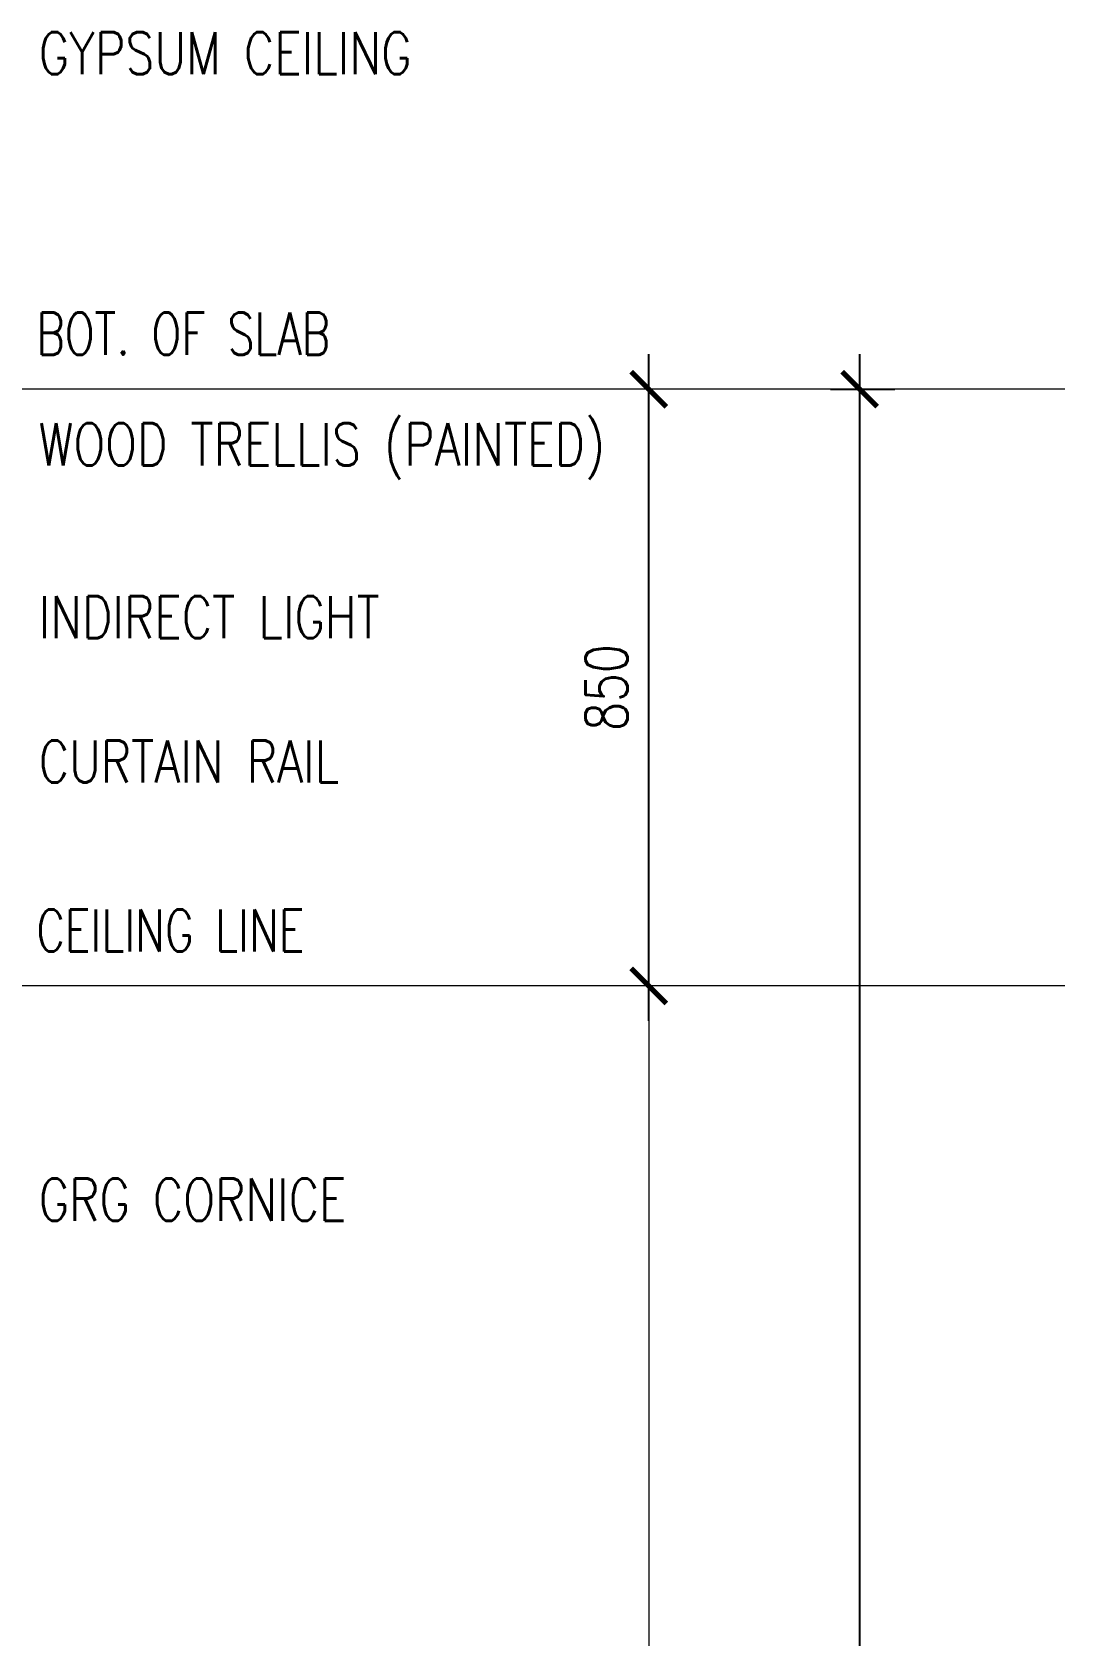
# Model space of a CAD drawing. Header units: inches. Extents: x -20583 to 399182, y -24453 to 525552.
# Drawn here: x 50182 to 51652, y 21237 to 23520 of the extents above; entities that cross this region are included whole.
import ezdxf

# ---------------------------------------------------------------- set-up
doc = ezdxf.new("R2010")
doc.units = ezdxf.units.IN
doc.header["$LTSCALE"] = 1000
doc.header["$MEASUREMENT"] = 0
doc.header["$PDMODE"] = 35
for name, pattern in [('DASHED', [0.75, 0.5, -0.25]), ('HIDDEN', [0.375, 0.25, -0.125]), ('HIDDEN2', [0.1875, 0.125, -0.0625])]:
    doc.linetypes.add(name, pattern=pattern)
doc.layers.add('A-DIM', color=9, linetype='Continuous')
doc.layers.add('A-Hidden', color=8, linetype='HIDDEN')
doc.layers.add('ID-NOTES', color=3, linetype='Continuous', lineweight=0)
doc.layers.add('Sanitaire', color=253, linetype='Continuous', lineweight=0)
doc.styles.add('grid_250', font='romans.shx', dxfattribs={"width": 0.75, "height": 0.75})
doc.styles.add('ID-ROMANS', font='romans.shx', dxfattribs={"width": 0.8})
doc.styles.add('ZZ-Dim All', font='romans.shx', dxfattribs={"width": 0.8})
doc.dimstyles.new('DIM-100', dxfattribs={"dimscale": 50, "dimtxt": 1.25, "dimasz": 1, "dimexe": 1, "dimexo": 1, "dimgap": 0.6, "dimtad": 1, "dimdec": 0, "dimrnd": 5, "dimdsep": 46, "dimtxsty": 'ZZ-Dim All', "dimblk1": 'ARCHTICK', "dimblk2": 'ARCHTICK', "dimsah": 1, "dimcen": 1, "dimdle": 1, "dimclrd": 256, "dimclre": 8, "dimclrt": 256, "dimazin": 2, "dimtfac": 1, "dimtdec": 0, "dimtix": 1, "dimtmove": 2, "dimatfit": 2, "dimfxl": 0.1, "dimtolj": 1, "dimtzin": 0, "dimlwd": -1, "dimlwe": -1, "dimarcsym": 0})

# ---------------------------------------------------------------- blocks, each defined once
blk = doc.blocks.new('_ARCHTICK')
at = {"color": 0, "linetype": 'ByBlock', "const_width": 0.15}
blk.add_lwpolyline([(-0.5, -0.5), (0.5, 0.5)], dxfattribs=at)
blk = doc.blocks.new('*D291')
at = {"layer": 'Defpoints', "color": 0, "transparency": 16777216}
for p in [(51099.5, 22162.6, 0), (51059.8, 18862.1), (51099.5, 18862.1, 0)]:
    blk.add_point(p, dxfattribs=at)
at = {"layer": 'Sanitaire', "transparency": 16777216}
blk.add_line((51059.8, 22212.6), (51059.8, 18812.1), dxfattribs=at)
at = {"layer": 'Sanitaire', "color": 8, "linetype": 'HIDDEN2', "transparency": 16777216}
for p, q in [((51049.5, 22162.6), (51009.8, 22162.6)), ((51049.5, 18862.1), (51009.8, 18862.1))]:
    blk.add_line(p, q, dxfattribs=at)
at = {"layer": 'Sanitaire', "transparency": 16777216, "xscale": 50, "yscale": 50, "zscale": 50}
for p, rotation in [((51059.8, 22162.6), 90), ((51059.8, 18862.1), 270)]:
    blk.add_blockref('_ARCHTICK', p, dxfattribs=dict(at, rotation=rotation))
at = {"layer": 'Sanitaire', "color": 3, "transparency": 16777216, "insert": (50999.8, 20512.3), "char_height": 60, "attachment_point": 5, "rotation": 90, "style": 'ZZ-Dim All'}
blk.add_mtext('\\A1;3300', dxfattribs=at)
blk = doc.blocks.new('*D292')
at = {"layer": 'A-DIM', "transparency": 16777216}
blk.add_line((51360.1, 23062.1), (51360.1, 18812.1), dxfattribs=at)
at = {"layer": 'A-DIM', "color": 8, "linetype": 'HIDDEN2', "transparency": 16777216}
for p, q in [((51318.8, 23012.1), (51410.1, 23012.1)), ((51372.3, 18862.1), (51410.1, 18862.1))]:
    blk.add_line(p, q, dxfattribs=at)
at = {"layer": 'Defpoints', "color": 0, "transparency": 16777216}
for p in [(51268.8, 23012.1, 0), (51322.3, 18862.1, 0), (51360.1, 18862.1)]:
    blk.add_point(p, dxfattribs=at)
at = {"layer": 'A-DIM', "transparency": 16777216, "xscale": 50, "yscale": 50, "zscale": 50}
for p, rotation in [((51360.1, 23012.1), 90), ((51360.1, 18862.1), 270)]:
    blk.add_blockref('_ARCHTICK', p, dxfattribs=dict(at, rotation=rotation))
at = {"layer": 'A-DIM', "color": 3, "transparency": 16777216, "insert": (51300.1, 20937.1), "char_height": 60, "attachment_point": 5, "rotation": 90, "style": 'ZZ-Dim All'}
blk.add_mtext('\\A1;4150', dxfattribs=at)
blk = doc.blocks.new('*D293')
at = {"layer": 'A-DIM', "transparency": 16777216}
blk.add_line((51059.8, 22112.6), (51059.8, 23062.1), dxfattribs=at)
at = {"layer": 'Defpoints', "color": 0, "transparency": 16777216}
for p in [(51059.8, 23012.1, 0), (51059.8, 23012.1), (51059.8, 22162.6, 0)]:
    blk.add_point(p, dxfattribs=at)
at = {"layer": 'A-DIM', "transparency": 16777216, "xscale": 50, "yscale": 50, "zscale": 50}
for p, rotation in [((51059.8, 23012.1), 90), ((51059.8, 22162.6), 270)]:
    blk.add_blockref('_ARCHTICK', p, dxfattribs=dict(at, rotation=rotation))
at = {"layer": 'A-DIM', "color": 3, "transparency": 16777216, "insert": (50999.8, 22587.3), "char_height": 60, "attachment_point": 5, "rotation": 90, "style": 'ZZ-Dim All'}
blk.add_mtext('\\A1;850', dxfattribs=at)

msp = doc.modelspace()

# ---------------------------------------------------------------- linework, layer by layer
at = {"layer": 'A-Hidden', "linetype": 'DASHED', "lineweight": 0, "ltscale": 10}
for p, q in [((51652.3, 23012.1, 0), (38372.2, 23012.1, 0)), ((51652.3, 22162.6, 0), (38372.2, 22162.6, 0))]:
    msp.add_line(p, q, dxfattribs=at)

# ---------------------------------------------------------------- texts
at = {"layer": 'ID-NOTES', "style": 'grid_250', "width": 0.75}
for s, p in [('BOT. OF SLAB ', (50188, 23061, -536.9)), ('CEILING LINE', (50188, 22211.5, -536.9))]:
    msp.add_text(s, height=60, rotation=360, dxfattribs=at).set_placement(p)
at = {"layer": 'ID-NOTES', "char_height": 60, "width": 771.843, "attachment_point": 1, "style": 'ID-ROMANS'}
for s, insert in [('GYPSUM CEILING', (50191.4, 23520.5, 0)), ('WOOD TRELLIS (PAINTED)', (50191.4, 22963.6, 0)), ('INDIRECT LIGHT', (50191.4, 22717.6, 0)), ('CURTAIN RAIL', (50191.4, 22511.9, 0)), ('GRG CORNICE', (50191.4, 21888.2, 0))]:
    msp.add_mtext(s, dxfattribs=dict(at, insert=insert))

# ---------------------------------------------------------------- dimensions: what is measured, and where the dimension line sits
at = {"layer": 'A-DIM'}
for base, p1, p2, picture, middle in [((51059.7727, 23012.0775, 0), (51059.7727, 22162.5778, 0), (51059.7727, 23012.0775, 0), '*D293', (50999.7727, 22587.3276, 0)), ((51360.1, 18862.1, 0), (51268.8, 23012.1, 0), (51322.3, 18862.1, 0), '*D292', (51300.1, 20937.1, 0))]:
    dim = msp.add_linear_dim(base=base, p1=p1, p2=p2, angle=90, dimstyle='DIM-100', override={"dimtxt": 1.2, "dimclrt": 3}, dxfattribs=at)
    dim.commit()
    dim.dimension.update_dxf_attribs({"geometry": picture, "text_midpoint": middle})
at = {"layer": 'Sanitaire'}
dim = msp.add_linear_dim(base=(51059.7727, 18862.0775, 0), p1=(51099.4762, 22162.5778, 0), p2=(51099.4762, 18862.0775, 0), angle=90, dimstyle='DIM-100', override={"dimtxt": 1.2, "dimclrt": 3}, dxfattribs=at)
dim.commit()
dim.dimension.update_dxf_attribs({"geometry": '*D291', "text_midpoint": (50999.7727, 20512.3276, 0)})

doc.saveas('drawing.dxf')
